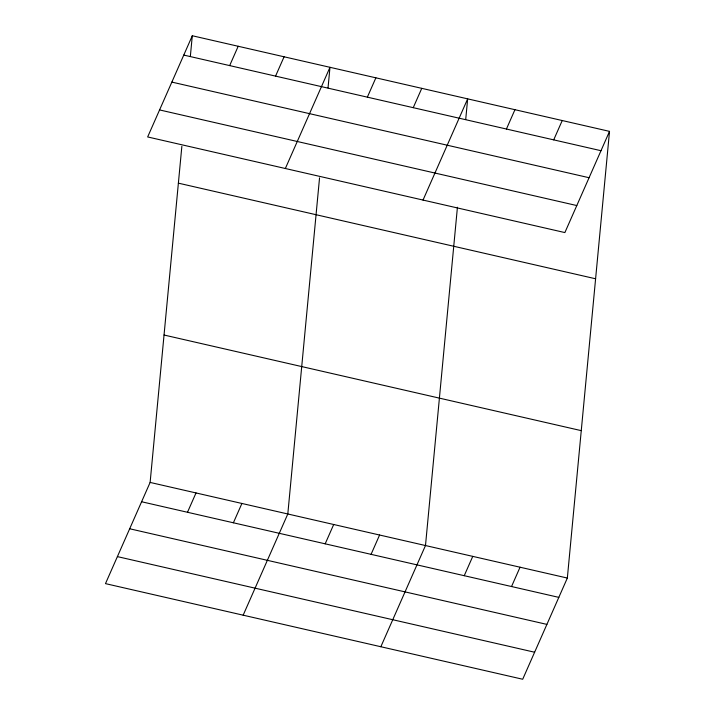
<?xml version="1.0" encoding="UTF-8"?>
<svg xmlns="http://www.w3.org/2000/svg" width="715" height="715" viewBox="0 0 715 715"><rect width="100%" height="100%" fill="white"/><g stroke="black" fill="none" stroke-linecap="round" stroke-linejoin="round"><path stroke-width="1.07" d="M609.52 131.372L564.877 232.572L147.656 136.949L192.299 35.75L609.52 131.372L567.344 578.051L522.701 679.25L105.48 583.628L150.123 482.428L181.86 146.298M190.351 56.342L192.299 35.75M319.542 177.856L287.805 513.978L243.163 615.186M328.033 87.9L329.981 67.308L285.348 168.508M457.43 207.243L425.488 545.536L380.845 646.735M465.715 119.45L467.664 98.858L423.03 200.066M229.667 65.592L238.193 46.269M275.561 76.112L284.087 56.789M367.349 97.151L375.876 77.828M187.491 512.271L196.017 492.939M413.243 107.67L421.77 88.338M233.385 522.79L241.911 503.458M506.426 129.031L514.943 109.699M325.173 543.829L333.699 524.497M553.705 139.863L562.231 120.54M371.067 554.348L379.594 535.017M464.241 575.7L472.767 556.368M511.529 586.541L520.055 567.21M183.773 55.082L600.993 150.704M171.859 82.1L589.08 177.722M159.579 109.931L576.799 205.554M178.375 183.156L595.595 278.779M164.039 335.022L581.259 430.644M150.123 482.428L567.344 578.051M141.597 501.751L558.817 597.374M129.674 528.769L546.895 624.392M117.403 556.61L534.623 652.232"/></g></svg>
